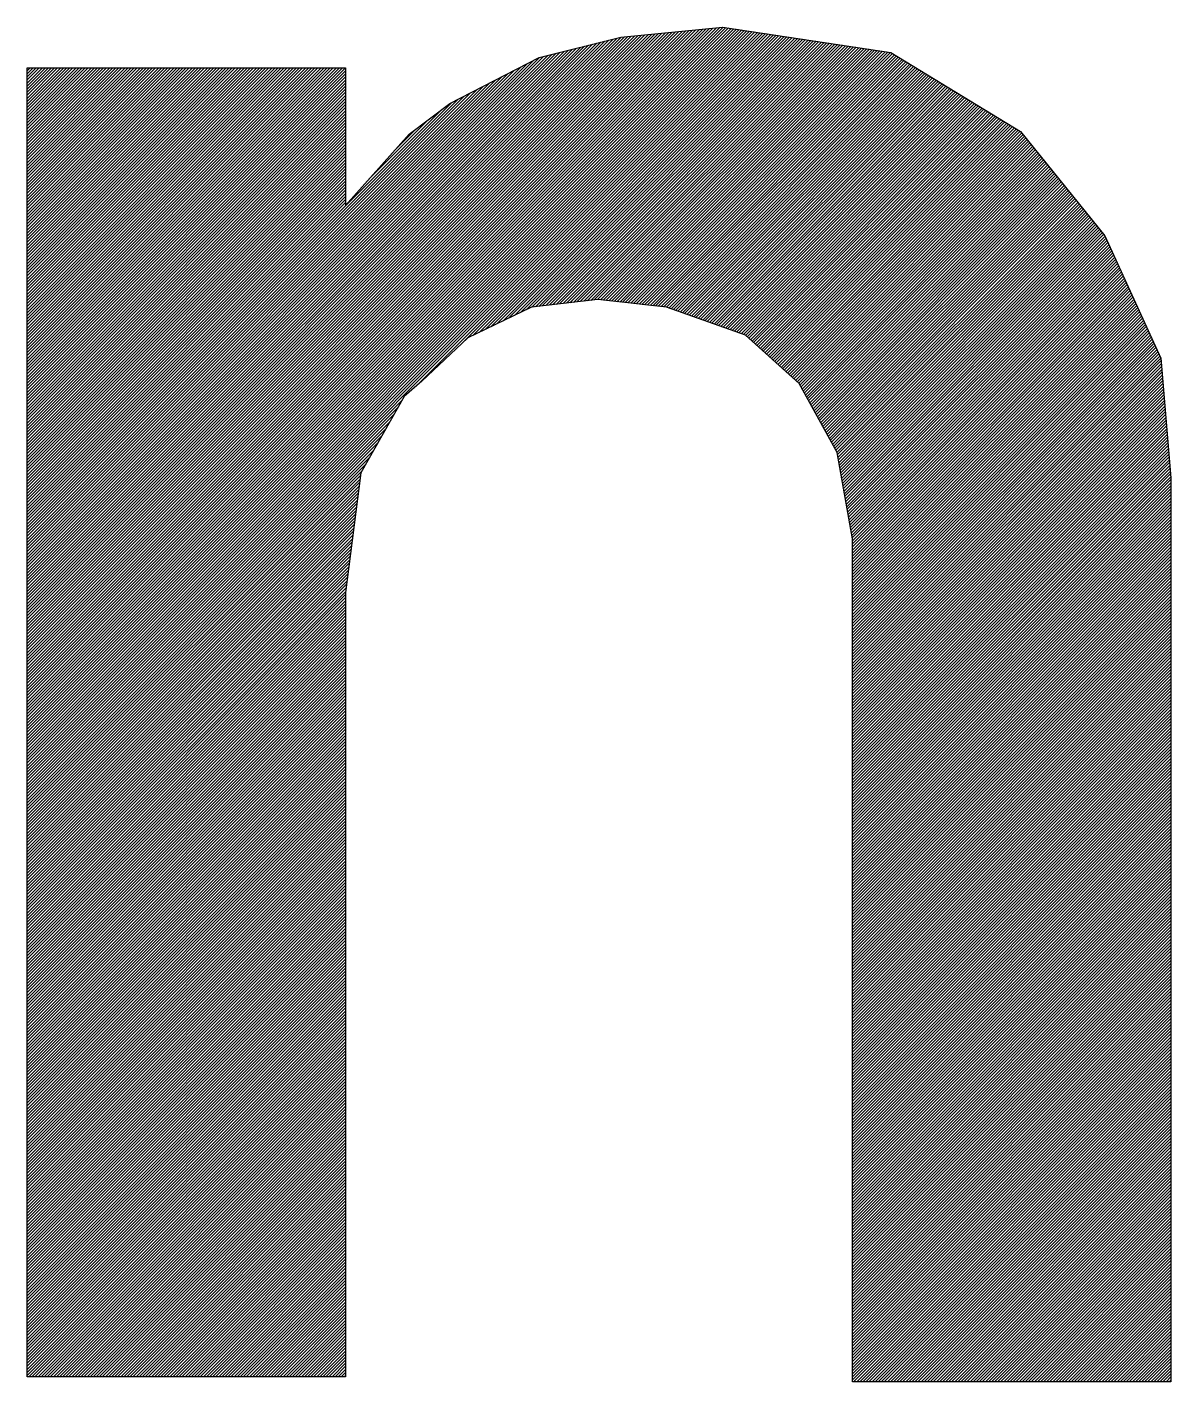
# Model space of a CAD drawing. Extents: x -22909.9 to -22897.8, y -4.7 to 4.1.
# Drawn here: x -22902.4776 to -22902.2759, y -3.6827 to -3.4437 of the extents above; entities that cross this region are included whole.
import ezdxf

# ---------------------------------------------------------------- set-up
doc = ezdxf.new("R2010")
doc.units = 0
doc.header["$LTSCALE"] = 0.5
doc.header["$MEASUREMENT"] = 0
doc.layers.get('0').update_dxf_attribs({"linetype": 'CONTINUOUS'})
doc.layers.add('FORMATO', color=7, linetype='CONTINUOUS')

# ---------------------------------------------------------------- blocks, each defined once
blk = doc.blocks.new('*X21')
at = {"color": 0}
for p, q in [((36.6519, 26.116), (40.6692, 30.1333)), ((36.6519, 26.1337), (40.6504, 30.1321)), ((36.6519, 26.0984), (40.6846, 30.131)), ((36.6519, 26.1514), (40.6307, 30.1302)), ((36.6519, 26.0807), (40.6999, 30.1287)), ((36.6519, 26.1691), (40.6111, 30.1282)), ((36.6519, 26.063), (40.7153, 30.1264)), ((36.6519, 26.1867), (40.5914, 30.1263)), ((36.6519, 26.2044), (40.5718, 30.1243)), ((36.6519, 26.0453), (40.7306, 30.124)), ((36.6519, 26.2221), (40.5522, 30.1223)), ((36.6519, 26.0276), (40.746, 30.1217)), ((36.6519, 26.2398), (40.5325, 30.1204)), ((36.6519, 26.01), (40.7613, 30.1194)), ((36.6519, 26.2575), (40.5129, 30.1184)), ((36.6519, 25.9923), (40.7767, 30.1171)), ((36.6519, 26.2751), (40.4932, 30.1164)), ((36.6519, 25.9746), (40.792, 30.1147)), ((36.6519, 26.2928), (40.4736, 30.1145)), ((36.6519, 26.3105), (40.4539, 30.1125)), ((36.6519, 25.9569), (40.8074, 30.1124)), ((36.6519, 26.3282), (40.4343, 30.1105)), ((36.6519, 25.9393), (40.8227, 30.1101)), ((36.6519, 26.3458), (40.4147, 30.1086)), ((36.6519, 25.9216), (40.8381, 30.1078)), ((36.6519, 26.3635), (40.395, 30.1066)), ((36.6519, 25.9039), (40.8535, 30.1054)), ((36.6519, 26.3812), (40.3754, 30.1047)), ((36.6519, 25.8862), (40.8688, 30.1031)), ((36.6519, 26.3989), (40.3557, 30.1027)), ((36.6519, 25.8685), (40.8842, 30.1008)), ((36.6519, 26.4166), (40.3361, 30.1007)), ((36.6519, 26.4342), (40.3165, 30.0988)), ((36.6519, 25.8509), (40.8995, 30.0985)), ((36.6519, 26.4519), (40.2968, 30.0968)), ((36.6519, 25.8332), (40.9149, 30.0961)), ((36.6519, 26.4696), (40.2772, 30.0948)), ((36.6519, 26.4873), (40.2575, 30.0929)), ((36.6519, 26.5049), (40.2379, 30.0909)), ((36.6519, 26.5226), (40.2183, 30.089)), ((36.6519, 26.5403), (40.1986, 30.087)), ((36.6519, 26.558), (40.179, 30.085)), ((36.6519, 26.5757), (40.1593, 30.0831)), ((36.6519, 26.5933), (40.1397, 30.0811)), ((36.6519, 26.611), (40.1201, 30.0791)), ((36.6519, 26.6287), (40.1004, 30.0772)), ((36.6519, 26.6464), (40.0808, 30.0752)), ((36.6519, 26.664), (40.0577, 30.0698)), ((36.6519, 26.6817), (40.0341, 30.0639)), ((36.6519, 26.6994), (40.0106, 30.058)), ((36.6519, 26.7171), (39.987, 30.0522)), ((36.6519, 26.7348), (39.9634, 30.0463)), ((36.6519, 26.7524), (39.9399, 30.0404)), ((36.6519, 26.7701), (39.9163, 30.0345)), ((38.9011, 28.0647), (40.9302, 30.0938)), ((39.1703, 28.3162), (40.9456, 30.0915)), ((39.2272, 28.3554), (40.9609, 30.0892)), ((39.2611, 28.3717), (40.9763, 30.0868)), ((39.2951, 28.388), (40.9916, 30.0845)), ((39.3291, 28.4043), (41.007, 30.0822)), ((39.3631, 28.4206), (41.0223, 30.0799)), ((39.3971, 28.4369), (41.0377, 30.0775)), ((39.4311, 28.4532), (41.053, 30.0752)), ((39.465, 28.4695), (41.0684, 30.0729)), ((39.499, 28.4858), (41.0837, 30.0705)), ((39.533, 28.5021), (41.0991, 30.0682)), ((39.5656, 28.517), (41.1144, 30.0659)), ((39.5856, 28.5193), (41.1298, 30.0636)), ((39.6055, 28.5216), (41.1451, 30.0612)), ((39.6255, 28.5239), (41.1605, 30.0589)), ((39.6455, 28.5262), (41.1759, 30.0566)), ((39.6655, 28.5286), (41.1912, 30.0543)), ((39.6855, 28.5309), (41.2066, 30.0519)), ((39.7054, 28.5332), (41.2219, 30.0496)), ((39.7254, 28.5355), (41.2373, 30.0473)), ((39.7454, 28.5378), (41.2526, 30.045)), ((39.7654, 28.5401), (41.268, 30.0426)), ((39.7854, 28.5424), (41.2833, 30.0403)), ((39.8054, 28.5447), (41.2987, 30.038)), ((39.8253, 28.547), (41.314, 30.0357)), ((39.8453, 28.5493), (41.3294, 30.0333)), ((39.8653, 28.5516), (41.3447, 30.031)), ((36.6519, 26.7878), (39.8927, 30.0286)), ((36.6519, 26.8055), (39.8692, 30.0227)), ((36.6519, 26.8231), (39.8456, 30.0168)), ((36.6519, 26.8408), (39.822, 30.0109)), ((36.6519, 26.8585), (39.7985, 30.005)), ((36.6519, 26.8762), (39.7749, 29.9992)), ((36.6519, 26.8939), (39.7513, 29.9933)), ((36.6519, 26.9115), (39.7278, 29.9874)), ((36.6519, 26.9292), (39.7042, 29.9815)), ((36.6519, 26.9469), (39.6806, 29.9756)), ((36.6519, 26.9646), (39.6571, 29.9697)), ((36.6519, 26.9822), (39.6335, 29.9638)), ((36.6519, 26.9999), (39.6099, 29.9579)), ((39.8853, 28.5539), (41.3601, 30.0287)), ((39.9053, 28.5562), (41.3754, 30.0264)), ((39.9253, 28.5585), (41.3908, 30.024)), ((39.9452, 28.5608), (41.4061, 30.0217)), ((39.9613, 28.5592), (41.4215, 30.0194)), ((39.9772, 28.5574), (41.4368, 30.0171)), ((39.9931, 28.5557), (41.4522, 30.0147)), ((40.009, 28.5539), (41.4675, 30.0124)), ((40.0249, 28.5521), (41.4829, 30.0101)), ((40.0408, 28.5503), (41.4983, 30.0078)), ((40.0567, 28.5486), (41.5136, 30.0054)), ((40.0727, 28.5468), (41.529, 30.0031)), ((40.0886, 28.545), (41.5443, 30.0008)), ((40.1045, 28.5433), (41.5597, 29.9985)), ((40.1204, 28.5415), (41.575, 29.9961)), ((40.1363, 28.5397), (41.5904, 29.9938)), ((40.1522, 28.538), (41.6057, 29.9915)), ((40.1681, 28.5362), (41.6211, 29.9892)), ((40.184, 28.5344), (41.6364, 29.9868)), ((40.1999, 28.5327), (41.6476, 29.9803)), ((40.2158, 28.5309), (41.6586, 29.9736)), ((40.2318, 28.5291), (41.6696, 29.967)), ((40.2477, 28.5274), (41.6806, 29.9603)), ((40.2636, 28.5256), (41.6916, 29.9536)), ((36.6519, 27.0176), (39.5748, 29.9405)), ((36.6519, 27.0353), (39.5384, 29.9218)), ((36.6519, 27.053), (39.502, 29.903)), ((36.6519, 28.0606), (38.4899, 29.8986)), ((36.6519, 28.0783), (38.4722, 29.8986)), ((36.6519, 28.0959), (38.4546, 29.8986)), ((36.6519, 28.1136), (38.4369, 29.8986)), ((36.6519, 28.1313), (38.4192, 29.8986)), ((36.6519, 28.149), (38.4015, 29.8986)), ((36.6519, 28.1666), (38.3838, 29.8986)), ((36.6519, 28.1843), (38.3662, 29.8986)), ((36.6519, 28.202), (38.3485, 29.8986)), ((36.6519, 28.2197), (38.3308, 29.8986)), ((36.6519, 28.2374), (38.3131, 29.8986)), ((36.6519, 28.255), (38.2955, 29.8986)), ((36.6519, 28.2727), (38.2778, 29.8986)), ((36.6519, 28.2904), (38.2601, 29.8986)), ((36.6519, 28.3081), (38.2424, 29.8986)), ((36.6519, 28.3257), (38.2247, 29.8986)), ((36.6519, 28.3434), (38.2071, 29.8986)), ((36.6519, 28.3611), (38.1894, 29.8986)), ((36.6519, 28.3788), (38.1717, 29.8986)), ((36.6519, 28.3965), (38.154, 29.8986)), ((36.6519, 28.4141), (38.1364, 29.8986)), ((36.6519, 28.4318), (38.1187, 29.8986)), ((36.6519, 28.4495), (38.101, 29.8986)), ((36.6519, 28.4672), (38.0833, 29.8986)), ((36.6519, 28.4848), (38.0656, 29.8986)), ((36.6519, 28.5025), (38.048, 29.8986)), ((36.6519, 28.5202), (38.0303, 29.8986)), ((36.6519, 28.5379), (38.0126, 29.8986)), ((36.6519, 28.5556), (37.9949, 29.8986)), ((36.6519, 28.5732), (37.9773, 29.8986)), ((36.6519, 28.5909), (37.9596, 29.8986)), ((36.6519, 28.6086), (37.9419, 29.8986)), ((36.6519, 28.6263), (37.9242, 29.8986)), ((36.6519, 28.6439), (37.9065, 29.8986)), ((36.6519, 28.6616), (37.8889, 29.8986)), ((36.6519, 28.6793), (37.8712, 29.8986)), ((36.6519, 28.697), (37.8535, 29.8986)), ((36.6519, 28.7147), (37.8358, 29.8986)), ((36.6519, 28.7323), (37.8182, 29.8986)), ((36.6519, 28.75), (37.8005, 29.8986)), ((36.6519, 28.7677), (37.7828, 29.8986)), ((36.6519, 28.7854), (37.7651, 29.8986)), ((36.6519, 28.803), (37.7474, 29.8986)), ((36.6519, 28.8207), (37.7298, 29.8986)), ((36.6519, 28.8384), (37.7121, 29.8986)), ((36.6519, 28.8561), (37.6944, 29.8986)), ((36.6519, 28.8738), (37.6767, 29.8986)), ((36.6519, 28.8914), (37.6591, 29.8986)), ((36.6519, 28.9091), (37.6414, 29.8986)), ((36.6519, 28.9268), (37.6237, 29.8986)), ((36.6519, 28.9445), (37.606, 29.8986)), ((36.6519, 28.9621), (37.5883, 29.8986)), ((36.6519, 28.9798), (37.5707, 29.8986)), ((36.6519, 28.9975), (37.553, 29.8986)), ((36.6519, 29.0152), (37.5353, 29.8986)), ((36.6519, 29.0329), (37.5176, 29.8986)), ((36.6519, 29.0505), (37.5, 29.8986)), ((36.6519, 29.0682), (37.4823, 29.8986)), ((36.6519, 29.0859), (37.4646, 29.8986)), ((36.6519, 29.1036), (37.4469, 29.8986)), ((36.6519, 29.1212), (37.4292, 29.8986)), ((36.6519, 29.1389), (37.4116, 29.8986)), ((36.6519, 29.1566), (37.3939, 29.8986)), ((36.6519, 29.1743), (37.3762, 29.8986)), ((36.6519, 29.1919), (37.3585, 29.8986)), ((36.6519, 29.2096), (37.3409, 29.8986)), ((36.6519, 29.2273), (37.3232, 29.8986)), ((36.6519, 29.245), (37.3055, 29.8986)), ((36.6519, 29.2627), (37.2878, 29.8986)), ((36.6519, 29.2803), (37.2701, 29.8986)), ((36.6519, 29.298), (37.2525, 29.8986)), ((36.6519, 29.3157), (37.2348, 29.8986)), ((36.6519, 29.3334), (37.2171, 29.8986)), ((36.6519, 29.351), (37.1994, 29.8986)), ((36.6519, 29.3687), (37.1818, 29.8986)), ((36.6519, 29.3864), (37.1641, 29.8986)), ((36.6519, 29.4041), (37.1464, 29.8986)), ((36.6519, 29.4218), (37.1287, 29.8986)), ((36.6519, 29.4394), (37.111, 29.8986)), ((36.6519, 29.4571), (37.0934, 29.8986)), ((36.6519, 29.4748), (37.0757, 29.8986)), ((36.6519, 29.4925), (37.058, 29.8986)), ((36.6519, 29.5101), (37.0403, 29.8986)), ((36.6519, 29.5278), (37.0227, 29.8986)), ((36.6519, 29.5455), (37.005, 29.8986)), ((36.6519, 29.5632), (36.9873, 29.8986)), ((36.6519, 29.5809), (36.9696, 29.8986)), ((36.6519, 29.5985), (36.9519, 29.8986)), ((36.6519, 29.6162), (36.9343, 29.8986)), ((36.6519, 29.6339), (36.9166, 29.8986)), ((36.6519, 29.6516), (36.8989, 29.8986)), ((36.6519, 29.6692), (36.8812, 29.8986)), ((36.6519, 29.6869), (36.8636, 29.8986)), ((36.6519, 29.7046), (36.8459, 29.8986)), ((36.6519, 29.7223), (36.8282, 29.8986)), ((36.6519, 29.74), (36.8105, 29.8986)), ((36.6519, 29.7576), (36.7929, 29.8986)), ((36.6519, 29.7753), (36.7752, 29.8986)), ((36.6519, 29.793), (36.7575, 29.8986)), ((36.6519, 29.8107), (36.7398, 29.8986)), ((36.6519, 29.8283), (36.7221, 29.8986)), ((36.6519, 29.846), (36.7045, 29.8986)), ((36.6519, 29.8637), (36.6868, 29.8986)), ((36.6519, 29.8814), (36.6691, 29.8986)), ((36.6519, 27.0706), (39.4656, 29.8843)), ((36.6519, 28.0429), (38.4901, 29.881)), ((40.2795, 28.5238), (41.7026, 29.9469)), ((40.2954, 28.5221), (41.7136, 29.9402)), ((40.3113, 28.5203), (41.7246, 29.9335)), ((40.3272, 28.5185), (41.7355, 29.9269)), ((40.3431, 28.5167), (41.7465, 29.9202)), ((40.3561, 28.5121), (41.7575, 29.9135)), ((40.3692, 28.5075), (41.7685, 29.9068)), ((40.3822, 28.5028), (41.7795, 29.9001)), ((40.3953, 28.4982), (41.7905, 29.8935)), ((40.4083, 28.4936), (41.8015, 29.8868)), ((40.4214, 28.489), (41.8125, 29.8801)), ((40.4344, 28.4843), (41.8235, 29.8734)), ((36.6519, 27.0883), (39.4293, 29.8656)), ((36.6519, 28.0252), (38.4901, 29.8634)), ((36.6519, 27.106), (39.3929, 29.8469)), ((36.6519, 28.0075), (38.4901, 29.8457)), ((36.6519, 27.1237), (39.3565, 29.8282)), ((36.6519, 27.9899), (38.4901, 29.828)), ((36.6519, 27.9722), (38.4901, 29.8103)), ((36.6519, 27.1413), (39.3201, 29.8095)), ((40.4475, 28.4797), (41.8345, 29.8667)), ((40.4605, 28.4751), (41.8455, 29.8601)), ((40.4736, 28.4704), (41.8565, 29.8534)), ((40.4866, 28.4658), (41.8675, 29.8467)), ((40.4997, 28.4612), (41.8785, 29.84)), ((40.5127, 28.4566), (41.8895, 29.8333)), ((40.5258, 28.4519), (41.9005, 29.8266)), ((40.5388, 28.4473), (41.9115, 29.82)), ((40.5519, 28.4427), (41.9225, 29.8133)), ((40.5649, 28.438), (41.9335, 29.8066)), ((40.578, 28.4334), (41.9445, 29.7999)), ((36.6519, 27.9545), (38.4901, 29.7927)), ((36.6519, 27.159), (39.2837, 29.7908)), ((36.6519, 27.9368), (38.4901, 29.775)), ((36.6519, 27.1767), (39.2474, 29.7721)), ((36.6519, 27.9192), (38.4901, 29.7573)), ((36.6519, 27.1944), (39.211, 29.7534)), ((36.6519, 27.9015), (38.4901, 29.7396)), ((36.6519, 27.2121), (39.1746, 29.7347)), ((36.6519, 27.8838), (38.4901, 29.7219)), ((40.591, 28.4288), (41.9555, 29.7932)), ((40.6041, 28.4242), (41.9665, 29.7866)), ((40.6171, 28.4195), (41.9775, 29.7799)), ((40.6302, 28.4149), (41.9885, 29.7732)), ((40.6432, 28.4103), (41.9995, 29.7665)), ((40.6563, 28.4056), (42.0105, 29.7598)), ((40.6693, 28.401), (42.0214, 29.7531)), ((40.6824, 28.3964), (42.0324, 29.7465)), ((40.6954, 28.3918), (42.0434, 29.7398)), ((40.7085, 28.3871), (42.0544, 29.7331)), ((40.7215, 28.3825), (42.0654, 29.7264)), ((40.7346, 28.3779), (42.0764, 29.7197)), ((36.6519, 27.2297), (39.1382, 29.716)), ((36.6519, 27.8661), (38.4901, 29.7043)), ((36.6519, 27.2474), (39.1018, 29.6973)), ((36.6519, 27.8484), (38.4901, 29.6866)), ((36.6519, 27.8308), (38.4901, 29.6689)), ((36.6519, 27.2651), (39.0395, 29.6527)), ((36.6519, 27.8131), (38.4901, 29.6512)), ((40.7476, 28.3732), (42.0874, 29.7131)), ((40.7607, 28.3686), (42.0984, 29.7064)), ((40.7737, 28.364), (42.1094, 29.6997)), ((40.7868, 28.3594), (42.1204, 29.693)), ((40.7995, 28.3544), (42.1314, 29.6863)), ((40.8088, 28.346), (42.1424, 29.6797)), ((40.8181, 28.3376), (42.1534, 29.673)), ((40.8274, 28.3293), (42.1644, 29.6663)), ((40.8366, 28.3209), (42.1754, 29.6596)), ((40.8459, 28.3125), (42.1864, 29.6529)), ((40.8552, 28.3041), (42.1974, 29.6462)), ((40.8645, 28.2957), (42.2084, 29.6396)), ((36.6519, 27.7954), (38.4901, 29.6336)), ((36.6519, 27.7777), (38.4901, 29.6159)), ((36.6519, 27.7601), (38.4901, 29.5982)), ((36.6519, 27.7424), (38.4901, 29.5805)), ((36.6519, 27.7247), (38.4901, 29.5628)), ((38.6249, 29.2558), (38.9689, 29.5997)), ((40.8738, 28.2873), (42.2194, 29.6329)), ((40.8831, 28.2789), (42.2304, 29.6262)), ((40.8923, 28.2705), (42.2414, 29.6195)), ((40.9016, 28.2621), (42.2524, 29.6128)), ((40.9109, 28.2537), (42.2634, 29.6062)), ((40.9202, 28.2453), (42.2744, 29.5995)), ((40.9295, 28.2369), (42.2854, 29.5928)), ((40.9388, 28.2285), (42.2964, 29.5861)), ((40.948, 28.2201), (42.3074, 29.5794)), ((40.9573, 28.2117), (42.3183, 29.5727)), ((40.9666, 28.2033), (42.3293, 29.5661)), ((36.6519, 27.707), (38.4901, 29.5452)), ((36.6519, 27.6893), (38.4901, 29.5275)), ((36.6519, 27.6717), (38.4901, 29.5098)), ((36.6519, 27.654), (38.4901, 29.4921)), ((38.7728, 29.4213), (38.8983, 29.5468)), ((40.9759, 28.1949), (42.3403, 29.5594)), ((40.9852, 28.1865), (42.3513, 29.5527)), ((40.9944, 28.1781), (42.3623, 29.546)), ((41.0037, 28.1697), (42.3733, 29.5393)), ((41.013, 28.1613), (42.3843, 29.5327)), ((41.0223, 28.153), (42.393, 29.5236)), ((41.0316, 28.1446), (42.4008, 29.5138)), ((41.0409, 28.1362), (42.4087, 29.504)), ((41.0501, 28.1278), (42.4166, 29.4942)), ((41.0594, 28.1194), (42.4245, 29.4844)), ((36.6519, 27.6363), (38.4901, 29.4745)), ((36.6519, 27.6186), (38.4901, 29.4568)), ((36.6519, 27.601), (38.4901, 29.4391)), ((36.6519, 27.5833), (38.4901, 29.4214)), ((41.0687, 28.111), (42.4324, 29.4746)), ((41.078, 28.1026), (42.4403, 29.4649)), ((41.0873, 28.0942), (42.4481, 29.4551)), ((41.0966, 28.0858), (42.456, 29.4453)), ((41.1058, 28.0774), (42.4639, 29.4355)), ((41.1127, 28.0666), (42.4718, 29.4257)), ((41.119, 28.0552), (42.4797, 29.4159)), ((41.1253, 28.0439), (42.4876, 29.4061)), ((36.6519, 27.5656), (38.4901, 29.4037)), ((36.6519, 27.5479), (38.4901, 29.3861)), ((36.6519, 27.5302), (38.4901, 29.3684)), ((36.6519, 27.5126), (38.4901, 29.3507)), ((36.6519, 27.4949), (38.4901, 29.333)), ((41.1317, 28.0325), (42.4955, 29.3963)), ((41.138, 28.0211), (42.5033, 29.3865)), ((41.1443, 28.0098), (42.5112, 29.3767)), ((41.1506, 27.9984), (42.5191, 29.3669)), ((41.1569, 27.9871), (42.527, 29.3571)), ((41.1632, 27.9757), (42.5349, 29.3473)), ((41.1695, 27.9643), (42.5428, 29.3375)), ((41.1759, 27.953), (42.5506, 29.3278)), ((36.6519, 27.4772), (38.4901, 29.3154)), ((36.6519, 27.4595), (38.4901, 29.2977)), ((36.6519, 27.4419), (38.4901, 29.28)), ((36.6519, 27.4242), (38.4901, 29.2623)), ((41.1822, 27.9416), (42.5585, 29.318)), ((41.1885, 27.9302), (42.5664, 29.3082)), ((41.1948, 27.9189), (42.5743, 29.2984)), ((41.2011, 27.9075), (42.5822, 29.2886)), ((41.2074, 27.8962), (42.5901, 29.2788)), ((41.2138, 27.8848), (42.598, 29.269)), ((41.2201, 27.8734), (42.6058, 29.2592)), ((41.2264, 27.8621), (42.6137, 29.2494)), ((36.6519, 27.4065), (38.4901, 29.2447)), ((36.6519, 27.3888), (38.4901, 29.227)), ((36.6519, 27.3711), (38.4901, 29.2093)), ((36.6519, 27.3535), (38.4901, 29.1916)), ((36.6519, 27.3358), (38.4901, 29.1739)), ((41.2327, 27.8507), (42.6216, 29.2396)), ((41.239, 27.8393), (42.6295, 29.2298)), ((41.2453, 27.828), (42.6374, 29.22)), ((41.2516, 27.8166), (42.6453, 29.2102)), ((41.258, 27.8053), (42.6532, 29.2004)), ((41.2643, 27.7939), (42.661, 29.1907)), ((41.2706, 27.7825), (42.6689, 29.1809)), ((41.2769, 27.7712), (42.6768, 29.1711)), ((36.6519, 27.3181), (38.4901, 29.1563)), ((36.6519, 27.3004), (38.4901, 29.1386)), ((36.6519, 27.2828), (38.4901, 29.1209)), ((41.2832, 27.7598), (42.6847, 29.1613)), ((41.2895, 27.7484), (42.6926, 29.1515)), ((41.2958, 27.7371), (42.7005, 29.1417)), ((41.3022, 27.7257), (42.7083, 29.1319)), ((41.3085, 27.7143), (42.7162, 29.1221)), ((41.3148, 27.703), (42.7241, 29.1123)), ((41.3211, 27.6916), (42.732, 29.1025)), ((41.3274, 27.6803), (42.7399, 29.0927)), ((41.3305, 27.6657), (42.7478, 29.0829)), ((41.3332, 27.6506), (42.7557, 29.0731)), ((41.3358, 27.6356), (42.7635, 29.0633)), ((41.3385, 27.6206), (42.7714, 29.0536)), ((41.3411, 27.6056), (42.7793, 29.0438)), ((41.3438, 27.5905), (42.7872, 29.034)), ((41.3464, 27.5755), (42.7951, 29.0242)), ((41.3491, 27.5605), (42.803, 29.0144)), ((41.3517, 27.5455), (42.8109, 29.0046)), ((41.3544, 27.5304), (42.8187, 28.9948)), ((41.357, 27.5154), (42.8266, 28.985)), ((41.3597, 27.5004), (42.8345, 28.9752)), ((41.3623, 27.4854), (42.8424, 28.9654)), ((41.365, 27.4703), (42.8503, 28.9556)), ((41.3676, 27.4553), (42.8582, 28.9458)), ((41.3703, 27.4403), (42.866, 28.936)), ((41.3729, 27.4253), (42.8734, 28.9257)), ((41.3756, 27.4102), (42.879, 28.9136)), ((41.3783, 27.3952), (42.8845, 28.9015)), ((41.3809, 27.3802), (42.8901, 28.8894)), ((41.3836, 27.3652), (42.8957, 28.8773)), ((41.3862, 27.3501), (42.9012, 28.8651)), ((41.3889, 27.3351), (42.9068, 28.853)), ((41.3915, 27.3201), (42.9123, 28.8409)), ((41.3942, 27.3051), (42.9179, 28.8288)), ((41.3968, 27.29), (42.9234, 28.8167)), ((41.3995, 27.275), (42.929, 28.8045)), ((41.4021, 27.26), (42.9346, 28.7924)), ((41.4048, 27.245), (42.9401, 28.7803)), ((41.4074, 27.2299), (42.9457, 28.7682)), ((41.4101, 27.2149), (42.9512, 28.7561)), ((41.4127, 27.1999), (42.9568, 28.7439)), ((41.4154, 27.1849), (42.9623, 28.7318)), ((41.4164, 27.1682), (42.9679, 28.7197)), ((41.4164, 27.1505), (42.9735, 28.7076)), ((41.4164, 27.1328), (42.979, 28.6955)), ((41.4164, 27.1152), (42.9846, 28.6833)), ((41.4164, 27.0975), (42.9901, 28.6712)), ((41.4164, 27.0798), (42.9957, 28.6591)), ((41.4164, 27.0621), (43.0012, 28.647)), ((41.4164, 27.0445), (43.0068, 28.6349)), ((41.4164, 27.0268), (43.0124, 28.6227)), ((41.4164, 27.0091), (43.0179, 28.6106)), ((41.4164, 26.9914), (43.0235, 28.5985)), ((41.4164, 26.9737), (43.029, 28.5864)), ((41.4164, 26.9561), (43.0346, 28.5743)), ((41.4164, 26.9384), (43.0401, 28.5621)), ((41.4164, 26.9207), (43.0457, 28.55)), ((41.4164, 26.903), (43.0513, 28.5379)), ((41.4164, 26.8854), (43.0568, 28.5258)), ((41.4164, 26.8677), (43.0624, 28.5136)), ((41.4164, 26.85), (43.0679, 28.5015)), ((41.4164, 26.8323), (43.0735, 28.4894)), ((41.4164, 26.8146), (43.079, 28.4773)), ((41.4164, 26.797), (43.0846, 28.4652)), ((41.4164, 26.7793), (43.0902, 28.453)), ((41.4164, 26.7616), (43.0957, 28.4409)), ((41.4164, 26.7439), (43.1013, 28.4288)), ((41.4164, 26.7263), (43.1068, 28.4167)), ((41.4164, 26.7086), (43.1124, 28.4046)), ((41.4164, 26.6909), (43.1179, 28.3924)), ((41.4164, 26.6732), (43.1235, 28.3803)), ((41.4164, 26.6555), (43.1291, 28.3682)), ((41.4164, 26.6379), (43.1346, 28.3561)), ((41.4164, 26.6202), (43.1402, 28.344)), ((41.4164, 26.6025), (43.1457, 28.3318)), ((41.4164, 26.5848), (43.1513, 28.3197)), ((41.4164, 26.5672), (43.1568, 28.3076)), ((41.4164, 26.5495), (43.1624, 28.2955)), ((41.4164, 26.5318), (43.168, 28.2834)), ((41.4164, 26.5141), (43.1735, 28.2712)), ((41.4164, 26.4964), (43.1791, 28.2591)), ((41.4164, 26.4788), (43.1846, 28.247)), ((41.4164, 26.4611), (43.1902, 28.2349)), ((41.4164, 26.4434), (43.1957, 28.2227)), ((41.4164, 26.4257), (43.1971, 28.2065)), ((41.4164, 26.4081), (43.1985, 28.1902)), ((41.4164, 26.3904), (43.1999, 28.1739)), ((41.4164, 26.3727), (43.2013, 28.1576)), ((41.4164, 26.355), (43.2027, 28.1413)), ((41.4164, 26.3373), (43.2041, 28.125)), ((41.4164, 26.3197), (43.2054, 28.1087)), ((41.4164, 26.302), (43.2068, 28.0924)), ((41.4164, 26.2843), (43.2082, 28.0761)), ((41.4164, 26.2666), (43.2096, 28.0598)), ((41.4164, 26.249), (43.211, 28.0435)), ((41.4164, 26.2313), (43.2124, 28.0273)), ((41.4164, 26.2136), (43.2138, 28.011)), ((36.6519, 25.8155), (38.8146, 27.9782)), ((36.6519, 25.7978), (38.7915, 27.9374)), ((41.4164, 26.1959), (43.2151, 27.9947)), ((41.4164, 26.1782), (43.2165, 27.9784)), ((41.4164, 26.1606), (43.2179, 27.9621)), ((41.4164, 26.1429), (43.2193, 27.9458)), ((41.4164, 26.1252), (43.2207, 27.9295)), ((36.6519, 25.7802), (38.7684, 27.8966)), ((36.6519, 25.7625), (38.7452, 27.8558)), ((41.4164, 26.1075), (43.2221, 27.9132)), ((41.4164, 26.0899), (43.2235, 27.8969)), ((41.4164, 26.0722), (43.2249, 27.8806)), ((41.4164, 26.0545), (43.2262, 27.8643)), ((41.4164, 26.0368), (43.2276, 27.8481)), ((36.6519, 25.7448), (38.7221, 27.815)), ((36.6519, 25.7271), (38.699, 27.7742)), ((41.4164, 26.0192), (43.229, 27.8318)), ((41.4164, 26.0015), (43.2304, 27.8155)), ((41.4164, 25.9838), (43.2318, 27.7992)), ((41.4164, 25.9661), (43.2332, 27.7829)), ((41.4164, 25.9484), (43.2346, 27.7666)), ((36.6519, 25.7094), (38.6758, 27.7333)), ((36.6519, 25.6918), (38.6527, 27.6925)), ((41.4164, 25.9308), (43.236, 27.7503)), ((41.4164, 25.9131), (43.2373, 27.734)), ((41.4164, 25.8954), (43.2387, 27.7177)), ((41.4164, 25.8777), (43.2401, 27.7014)), ((41.4164, 25.8601), (43.2415, 27.6852)), ((36.6519, 25.6741), (38.6295, 27.6517)), ((36.6519, 25.6564), (38.6064, 27.6109)), ((41.4164, 25.8424), (43.2429, 27.6689)), ((41.4164, 25.8247), (43.2443, 27.6526)), ((41.4164, 25.807), (43.2457, 27.6363)), ((41.4164, 25.7893), (43.247, 27.62)), ((36.6519, 25.6387), (38.5833, 27.5701)), ((36.6519, 25.6211), (38.5763, 27.5454)), ((41.4164, 25.7717), (43.2484, 27.6037)), ((41.4164, 25.754), (43.2498, 27.5874)), ((41.4164, 25.7363), (43.2512, 27.5711)), ((41.4164, 25.7186), (43.2526, 27.5548)), ((41.4164, 25.701), (43.254, 27.5385)), ((36.6519, 25.6034), (38.5737, 27.5251)), ((36.6519, 25.5857), (38.5711, 27.5049)), ((36.6519, 25.568), (38.5685, 27.4846)), ((36.6519, 25.5503), (38.5659, 27.4643)), ((41.4164, 25.6833), (43.2545, 27.5214)), ((41.4164, 25.6656), (43.2545, 27.5037)), ((41.4164, 25.6479), (43.2545, 27.4861)), ((41.4164, 25.6302), (43.2545, 27.4684)), ((41.4164, 25.6126), (43.2545, 27.4507)), ((36.6519, 25.5327), (38.5633, 27.4441)), ((36.6519, 25.515), (38.5607, 27.4238)), ((36.6519, 25.4973), (38.5582, 27.4035)), ((36.6519, 25.4796), (38.5556, 27.3833)), ((41.4164, 25.5949), (43.2545, 27.433)), ((41.4164, 25.5772), (43.2545, 27.4154)), ((41.4164, 25.5595), (43.2545, 27.3977)), ((41.4164, 25.5419), (43.2545, 27.38)), ((36.6519, 25.462), (38.553, 27.363)), ((36.6519, 25.4443), (38.5504, 27.3427)), ((36.6519, 25.4266), (38.5478, 27.3225)), ((36.6519, 25.4089), (38.5452, 27.3022)), ((41.4164, 25.5242), (43.2545, 27.3623)), ((41.4164, 25.5065), (43.2545, 27.3446)), ((41.4164, 25.4888), (43.2545, 27.327)), ((41.4164, 25.4711), (43.2545, 27.3093)), ((36.6519, 25.3913), (38.5426, 27.2819)), ((36.6519, 25.3736), (38.54, 27.2617)), ((36.6519, 25.3559), (38.5374, 27.2414)), ((36.6519, 25.3382), (38.5349, 27.2212)), ((41.4164, 25.4535), (43.2545, 27.2916)), ((41.4164, 25.4358), (43.2545, 27.2739)), ((41.4164, 25.4181), (43.2545, 27.2563)), ((41.4164, 25.4004), (43.2545, 27.2386)), ((41.4164, 25.3828), (43.2545, 27.2209)), ((36.6519, 25.3205), (38.5323, 27.2009)), ((36.6519, 25.3029), (38.5297, 27.1806)), ((36.6519, 25.2852), (38.5271, 27.1604)), ((36.6519, 25.2675), (38.5245, 27.1401)), ((41.4164, 25.3651), (43.2545, 27.2032)), ((41.4164, 25.3474), (43.2545, 27.1855)), ((41.4164, 25.3297), (43.2545, 27.1679)), ((41.4164, 25.312), (43.2545, 27.1502)), ((36.6519, 25.2498), (38.5219, 27.1198)), ((36.6519, 25.2322), (38.5193, 27.0996)), ((36.6519, 25.2145), (38.5167, 27.0793)), ((36.6519, 25.1968), (38.5142, 27.059)), ((41.4164, 25.2944), (43.2545, 27.1325)), ((41.4164, 25.2767), (43.2545, 27.1148)), ((41.4164, 25.259), (43.2545, 27.0972)), ((41.4164, 25.2413), (43.2545, 27.0795)), ((41.4164, 25.2237), (43.2545, 27.0618)), ((36.6519, 25.1791), (38.5116, 27.0388)), ((36.6519, 25.1614), (38.509, 27.0185)), ((36.6519, 25.1438), (38.5064, 26.9982)), ((41.4164, 25.206), (43.2545, 27.0441)), ((41.4164, 25.1883), (43.2545, 27.0264)), ((41.4164, 25.1706), (43.2545, 27.0088)), ((41.4164, 25.1529), (43.2545, 26.9911)), ((36.6519, 25.1261), (38.5038, 26.978)), ((36.6519, 25.1084), (38.5012, 26.9577)), ((36.6519, 25.0907), (38.4986, 26.9374)), ((36.6519, 25.0731), (38.496, 26.9172)), ((41.4164, 25.1353), (43.2545, 26.9734)), ((41.4164, 25.1176), (43.2545, 26.9557)), ((41.4164, 25.0999), (43.2545, 26.9381)), ((41.4164, 25.0822), (43.2545, 26.9204)), ((41.4164, 25.0646), (43.2545, 26.9027)), ((36.6519, 25.0554), (38.4935, 26.8969)), ((36.6519, 25.0377), (38.4909, 26.8766)), ((36.6519, 25.02), (38.4901, 26.8582)), ((36.6519, 25.0023), (38.4901, 26.8405)), ((41.4164, 25.0469), (43.2545, 26.885)), ((41.4164, 25.0292), (43.2545, 26.8673)), ((41.4164, 25.0115), (43.2545, 26.8497)), ((41.4164, 24.9938), (43.2545, 26.832)), ((36.6519, 24.9847), (38.4901, 26.8228)), ((36.6519, 24.967), (38.4901, 26.8051)), ((36.6519, 24.9493), (38.4901, 26.7875)), ((36.6519, 24.9316), (38.4901, 26.7698)), ((36.6519, 24.914), (38.4901, 26.7521)), ((41.4164, 24.9762), (43.2545, 26.8143)), ((41.4164, 24.9585), (43.2545, 26.7966)), ((41.4164, 24.9408), (43.2545, 26.779)), ((41.4164, 24.9231), (43.2545, 26.7613)), ((36.6519, 24.8963), (38.4901, 26.7344)), ((36.6519, 24.8786), (38.4901, 26.7167)), ((36.6519, 24.8609), (38.4901, 26.6991)), ((36.6519, 24.8432), (38.4901, 26.6814)), ((41.4164, 24.9055), (43.2545, 26.7436)), ((41.4164, 24.8878), (43.2545, 26.7259)), ((41.4164, 24.8701), (43.2545, 26.7082)), ((41.4164, 24.8524), (43.2545, 26.6906)), ((41.4164, 24.8347), (43.2545, 26.6729)), ((36.6519, 24.8256), (38.4901, 26.6637)), ((36.6519, 24.8079), (38.4901, 26.646)), ((36.6519, 24.7902), (38.4901, 26.6284)), ((36.6519, 24.7725), (38.4901, 26.6107)), ((36.6519, 24.7549), (38.4901, 26.593)), ((41.4164, 24.8171), (43.2545, 26.6552)), ((41.4164, 24.7994), (43.2545, 26.6375)), ((41.4164, 24.7817), (43.2545, 26.6199)), ((41.4164, 24.764), (43.2545, 26.6022)), ((36.6519, 24.7372), (38.4901, 26.5753)), ((36.6519, 24.7195), (38.4901, 26.5576)), ((36.6519, 24.7018), (38.4901, 26.54)), ((36.6519, 24.6841), (38.4901, 26.5223)), ((41.4164, 24.7464), (43.2545, 26.5845)), ((41.4164, 24.7287), (43.2545, 26.5668)), ((41.4164, 24.711), (43.2545, 26.5491)), ((41.4164, 24.6933), (43.2545, 26.5315)), ((41.4164, 24.6756), (43.2545, 26.5138)), ((36.6519, 24.6665), (38.4901, 26.5046)), ((36.6519, 24.6488), (38.4901, 26.4869)), ((36.6519, 24.6311), (38.4901, 26.4693)), ((36.6519, 24.6134), (38.4901, 26.4516)), ((36.6519, 24.5958), (38.4901, 26.4339)), ((41.4164, 24.658), (43.2545, 26.4961)), ((41.4164, 24.6403), (43.2545, 26.4784)), ((41.4164, 24.6226), (43.2545, 26.4608)), ((41.4164, 24.6049), (43.2545, 26.4431)), ((36.6519, 24.5781), (38.4901, 26.4162)), ((36.6519, 24.5604), (38.4901, 26.3985)), ((36.6519, 24.5427), (38.4901, 26.3809)), ((36.6519, 24.525), (38.4901, 26.3632)), ((41.4164, 24.5873), (43.2545, 26.4254)), ((41.4164, 24.5696), (43.2545, 26.4077)), ((41.4164, 24.5519), (43.2545, 26.3901)), ((41.4164, 24.5342), (43.2545, 26.3724)), ((41.4164, 24.5165), (43.2545, 26.3547)), ((36.6519, 24.5074), (38.4901, 26.3455)), ((36.6519, 24.4897), (38.4901, 26.3278)), ((36.6519, 24.472), (38.4901, 26.3102)), ((36.6519, 24.4543), (38.4901, 26.2925)), ((41.4164, 24.4989), (43.2545, 26.337)), ((41.4164, 24.4812), (43.2545, 26.3193)), ((41.4164, 24.4635), (43.2545, 26.3017)), ((41.4164, 24.4458), (43.2545, 26.284)), ((36.6519, 24.4367), (38.4901, 26.2748)), ((36.6519, 24.419), (38.4901, 26.2571)), ((36.6519, 24.4013), (38.4901, 26.2394)), ((36.6519, 24.3836), (38.4901, 26.2218)), ((36.6519, 24.3659), (38.4901, 26.2041)), ((41.4164, 24.4282), (43.2545, 26.2663)), ((41.4164, 24.4105), (43.2545, 26.2486)), ((41.4164, 24.3928), (43.2545, 26.231)), ((41.4164, 24.3751), (43.2545, 26.2133)), ((36.6519, 24.3483), (38.4901, 26.1864)), ((36.6519, 24.3306), (38.4901, 26.1687)), ((36.6519, 24.3129), (38.4901, 26.1511)), ((36.6519, 24.2952), (38.4901, 26.1334)), ((41.4164, 24.3574), (43.2545, 26.1956)), ((41.4164, 24.3398), (43.2545, 26.1779)), ((41.4164, 24.3221), (43.2545, 26.1602)), ((41.4164, 24.3044), (43.2545, 26.1426)), ((41.4164, 24.2867), (43.2545, 26.1249)), ((36.6519, 24.2776), (38.4901, 26.1157)), ((36.6519, 24.2599), (38.4901, 26.098)), ((36.6519, 24.2422), (38.4901, 26.0803)), ((36.6519, 24.2245), (38.4901, 26.0627)), ((36.6519, 24.2068), (38.4901, 26.045)), ((41.4164, 24.2691), (43.2545, 26.1072)), ((41.4164, 24.2514), (43.2545, 26.0895)), ((41.4164, 24.2337), (43.2545, 26.0719)), ((41.4164, 24.216), (43.2545, 26.0542)), ((36.6519, 24.1892), (38.4901, 26.0273)), ((36.6519, 24.1715), (38.4901, 26.0096)), ((36.6519, 24.1538), (38.4901, 25.992)), ((36.6519, 24.1361), (38.4901, 25.9743)), ((41.4164, 24.1984), (43.2545, 26.0365)), ((41.4164, 24.1807), (43.2545, 26.0188)), ((41.4164, 24.163), (43.2545, 26.0011)), ((41.4164, 24.1453), (43.2545, 25.9835)), ((41.4164, 24.1276), (43.2545, 25.9658)), ((36.6519, 24.1185), (38.4901, 25.9566)), ((36.6519, 24.1008), (38.4901, 25.9389)), ((36.6519, 24.0831), (38.4901, 25.9212)), ((36.6519, 24.0654), (38.4901, 25.9036)), ((36.6519, 24.0477), (38.4901, 25.8859)), ((41.4164, 24.11), (43.2545, 25.9481)), ((41.4164, 24.0923), (43.2545, 25.9304)), ((41.4164, 24.0746), (43.2545, 25.9128)), ((41.4164, 24.0569), (43.2545, 25.8951)), ((36.6519, 24.0301), (38.4901, 25.8682)), ((36.6519, 24.0124), (38.4901, 25.8505)), ((36.6519, 23.9947), (38.4901, 25.8329)), ((36.6519, 23.977), (38.4901, 25.8152)), ((41.4164, 24.0393), (43.2545, 25.8774)), ((41.4164, 24.0216), (43.2545, 25.8597)), ((41.4164, 24.0039), (43.2545, 25.842)), ((41.4164, 23.9862), (43.2545, 25.8244)), ((41.4164, 23.9685), (43.2545, 25.8067)), ((36.6519, 23.9594), (38.4901, 25.7975)), ((36.6519, 23.9417), (38.4901, 25.7798)), ((36.6519, 23.924), (38.4901, 25.7621)), ((36.6519, 23.9063), (38.4901, 25.7445)), ((41.4164, 23.9509), (43.2545, 25.789)), ((41.4164, 23.9332), (43.2545, 25.7713)), ((41.4164, 23.9155), (43.2545, 25.7537)), ((41.4164, 23.8978), (43.2545, 25.736)), ((36.6519, 23.8886), (38.4901, 25.7268)), ((36.6519, 23.871), (38.4901, 25.7091)), ((36.6519, 23.8533), (38.4901, 25.6914)), ((36.6519, 23.8356), (38.4901, 25.6738)), ((36.6519, 23.8179), (38.4901, 25.6561)), ((41.4164, 23.8802), (43.2545, 25.7183)), ((41.4164, 23.8625), (43.2545, 25.7006)), ((41.4164, 23.8448), (43.2545, 25.6829)), ((41.4164, 23.8271), (43.2545, 25.6653)), ((36.6519, 23.8003), (38.4901, 25.6384)), ((36.6519, 23.7826), (38.4901, 25.6207)), ((36.6519, 23.7649), (38.4901, 25.6031)), ((36.6519, 23.7472), (38.4901, 25.5854)), ((41.4164, 23.8094), (43.2545, 25.6476)), ((41.4164, 23.7918), (43.2545, 25.6299)), ((41.4164, 23.7741), (43.2545, 25.6122)), ((41.4164, 23.7564), (43.2545, 25.5946)), ((41.4164, 23.7387), (43.2545, 25.5769)), ((36.6519, 23.7295), (38.4901, 25.5677)), ((36.6519, 23.7119), (38.4901, 25.55)), ((36.6519, 23.6942), (38.4901, 25.5323)), ((36.6519, 23.6765), (38.4901, 25.5147)), ((36.6519, 23.6588), (38.4901, 25.497)), ((41.4164, 23.7211), (43.2545, 25.5592)), ((41.4164, 23.7034), (43.2545, 25.5415)), ((41.4164, 23.6857), (43.2545, 25.5238)), ((41.4164, 23.668), (43.2545, 25.5062)), ((36.6519, 23.6412), (38.4901, 25.4793)), ((36.6519, 23.6235), (38.4901, 25.4616)), ((36.6519, 23.6058), (38.4901, 25.444)), ((36.6519, 23.5881), (38.4901, 25.4263)), ((41.4164, 23.6503), (43.2545, 25.4885)), ((41.4164, 23.6327), (43.2545, 25.4708)), ((41.4164, 23.615), (43.2545, 25.4531)), ((41.4164, 23.5973), (43.2545, 25.4355)), ((41.4164, 23.5796), (43.2545, 25.4178)), ((36.6519, 23.5705), (38.4901, 25.4086)), ((36.6519, 23.5528), (38.4901, 25.3909)), ((36.6519, 23.5351), (38.4901, 25.3732)), ((36.6519, 23.5174), (38.4901, 25.3556)), ((36.6519, 23.4997), (38.4901, 25.3379)), ((41.4164, 23.562), (43.2545, 25.4001)), ((41.4164, 23.5443), (43.2545, 25.3824)), ((41.4164, 23.5266), (43.2545, 25.3647)), ((41.4164, 23.5089), (43.2545, 25.3471)), ((36.6519, 23.4821), (38.4901, 25.3202)), ((36.6519, 23.4644), (38.4901, 25.3025)), ((36.6519, 23.4467), (38.4901, 25.2849)), ((36.6519, 23.429), (38.4901, 25.2672)), ((41.4164, 23.4912), (43.2545, 25.3294)), ((41.4164, 23.4736), (43.2545, 25.3117)), ((41.4164, 23.4559), (43.2545, 25.294)), ((41.4164, 23.4382), (43.2545, 25.2764)), ((36.6519, 23.4114), (38.4901, 25.2495)), ((36.6519, 23.3937), (38.4901, 25.2318)), ((36.6519, 23.376), (38.4901, 25.2141)), ((36.6519, 23.3583), (38.4901, 25.1965)), ((41.4164, 23.4205), (43.2545, 25.2587)), ((41.4164, 23.4029), (43.2545, 25.241)), ((41.4164, 23.3852), (43.2545, 25.2233)), ((41.4164, 23.3675), (43.2545, 25.2056)), ((41.4164, 23.3498), (43.2545, 25.188)), ((36.6519, 23.3406), (38.4901, 25.1788)), ((36.6519, 23.323), (38.4901, 25.1611)), ((36.6519, 23.3053), (38.4901, 25.1434)), ((36.6519, 23.2876), (38.4901, 25.1258)), ((36.6519, 23.2699), (38.4901, 25.1081)), ((41.4164, 23.3321), (43.2545, 25.1703)), ((41.4164, 23.3145), (43.2545, 25.1526)), ((41.4164, 23.2968), (43.2545, 25.1349)), ((41.4164, 23.2791), (43.2545, 25.1173)), ((36.6519, 23.2523), (38.4901, 25.0904)), ((36.6519, 23.2346), (38.4901, 25.0727)), ((36.6519, 23.2169), (38.4901, 25.055)), ((36.6519, 23.1992), (38.4901, 25.0374)), ((41.4164, 23.2614), (43.2545, 25.0996)), ((41.4164, 23.2438), (43.2545, 25.0819)), ((41.4164, 23.2261), (43.2545, 25.0642)), ((41.4164, 23.2084), (43.2545, 25.0465)), ((41.4164, 23.1907), (43.2545, 25.0289)), ((36.6519, 23.1815), (38.4901, 25.0197)), ((36.6519, 23.1639), (38.4901, 25.002)), ((36.6519, 23.1462), (38.4901, 24.9843)), ((36.6519, 23.1285), (38.4901, 24.9667)), ((36.6519, 23.1108), (38.4901, 24.949)), ((41.4164, 23.173), (43.2545, 25.0112)), ((41.4164, 23.1554), (43.2545, 24.9935)), ((41.4164, 23.1377), (43.2545, 24.9758)), ((41.4164, 23.12), (43.2545, 24.9582)), ((36.6519, 23.0932), (38.4901, 24.9313)), ((36.6519, 23.0755), (38.4901, 24.9136)), ((36.6519, 23.0578), (38.4901, 24.8959)), ((36.6519, 23.0401), (38.4901, 24.8783)), ((41.4164, 23.1023), (43.2545, 24.9405)), ((41.4164, 23.0847), (43.2545, 24.9228)), ((41.4164, 23.067), (43.2545, 24.9051)), ((41.4164, 23.0493), (43.2545, 24.8874)), ((41.4164, 23.0316), (43.2545, 24.8698)), ((36.6519, 23.0224), (38.4901, 24.8606)), ((36.6519, 23.0048), (38.4901, 24.8429)), ((36.6519, 22.9871), (38.4901, 24.8252)), ((36.6519, 22.9694), (38.4901, 24.8076)), ((41.4164, 23.0139), (43.2545, 24.8521)), ((41.4164, 22.9963), (43.2545, 24.8344)), ((41.4164, 22.9786), (43.2545, 24.8167)), ((41.4164, 22.9609), (43.2545, 24.7991)), ((36.6519, 22.9517), (38.4901, 24.7899)), ((36.6519, 22.9341), (38.4901, 24.7722)), ((36.6519, 22.9164), (38.4901, 24.7545)), ((36.6519, 22.8987), (38.4901, 24.7368)), ((36.6519, 22.881), (38.4901, 24.7192)), ((41.4164, 22.9432), (43.2545, 24.7814)), ((41.4164, 22.9256), (43.2545, 24.7637)), ((41.4164, 22.9079), (43.2545, 24.746)), ((41.4164, 22.8902), (43.2545, 24.7283)), ((36.6519, 22.8633), (38.4901, 24.7015)), ((36.6519, 22.8457), (38.4901, 24.6838)), ((36.6519, 22.828), (38.4901, 24.6661)), ((36.6519, 22.8103), (38.4901, 24.6485)), ((41.4164, 22.8725), (43.2545, 24.7107)), ((41.4164, 22.8548), (43.2545, 24.693)), ((41.4164, 22.8372), (43.2545, 24.6753)), ((41.4164, 22.8195), (43.2545, 24.6576)), ((41.4164, 22.8018), (43.2545, 24.64)), ((36.6519, 22.7926), (38.4901, 24.6308)), ((36.6519, 22.775), (38.4901, 24.6131)), ((36.6519, 22.7573), (38.4901, 24.5954)), ((36.6519, 22.7396), (38.4901, 24.5777)), ((36.6519, 22.7219), (38.4901, 24.5601)), ((41.4164, 22.7841), (43.2545, 24.6223)), ((41.4164, 22.7665), (43.2545, 24.6046)), ((41.4164, 22.7488), (43.2545, 24.5869)), ((41.4164, 22.7311), (43.2545, 24.5693)), ((36.6519, 22.7042), (38.4901, 24.5424)), ((36.6519, 22.6866), (38.4901, 24.5247)), ((36.6519, 22.6689), (38.4901, 24.507)), ((36.6519, 22.6512), (38.4901, 24.4894)), ((41.4164, 22.7134), (43.2545, 24.5516)), ((41.4164, 22.6957), (43.2545, 24.5339)), ((41.4164, 22.6781), (43.2545, 24.5162)), ((41.4164, 22.6604), (43.2545, 24.4985)), ((41.4164, 22.6427), (43.2545, 24.4809)), ((36.6519, 22.6335), (38.4901, 24.4717)), ((36.6519, 22.6159), (38.4901, 24.454)), ((36.6519, 22.5982), (38.4901, 24.4363)), ((36.6519, 22.5805), (38.4901, 24.4186)), ((36.6519, 22.5628), (38.4901, 24.401)), ((41.4164, 22.625), (43.2545, 24.4632)), ((41.4164, 22.6074), (43.2545, 24.4455)), ((41.4164, 22.5897), (43.2545, 24.4278)), ((41.4164, 22.572), (43.2545, 24.4102)), ((36.6519, 22.5451), (38.4901, 24.3833)), ((36.6519, 22.5275), (38.4901, 24.3656)), ((36.6519, 22.5098), (38.4901, 24.3479)), ((36.6519, 22.4921), (38.4901, 24.3303)), ((41.4164, 22.5543), (43.2545, 24.3925)), ((41.4164, 22.5366), (43.2545, 24.3748)), ((41.4164, 22.519), (43.2545, 24.3571)), ((41.4164, 22.5013), (43.2545, 24.3394)), ((41.4164, 22.4836), (43.2545, 24.3218)), ((36.6519, 22.4744), (38.4901, 24.3126)), ((36.6519, 22.4568), (38.4901, 24.2949)), ((36.6519, 22.4391), (38.4901, 24.2772)), ((36.6519, 22.4214), (38.4901, 24.2595)), ((41.4164, 22.4659), (43.2545, 24.3041)), ((41.4164, 22.4483), (43.2545, 24.2864)), ((41.4164, 22.4306), (43.2545, 24.2687)), ((41.4164, 22.4129), (43.2545, 24.2511)), ((36.6519, 22.4037), (38.4901, 24.2419)), ((36.6519, 22.386), (38.4901, 24.2242)), ((36.6519, 22.3684), (38.4901, 24.2065)), ((36.6519, 22.3507), (38.4901, 24.1888)), ((36.6619, 22.343), (38.4901, 24.1712)), ((41.4164, 22.3952), (43.2545, 24.2334)), ((41.4164, 22.3776), (43.2545, 24.2157)), ((41.4164, 22.3599), (43.2545, 24.198)), ((41.4164, 22.3422), (43.2545, 24.1803)), ((36.6795, 22.343), (38.4901, 24.1535)), ((36.6972, 22.343), (38.4901, 24.1358)), ((36.7149, 22.343), (38.4901, 24.1181)), ((36.7326, 22.343), (38.4901, 24.1004)), ((41.4164, 22.3245), (43.2545, 24.1627)), ((41.4231, 22.3136), (43.2545, 24.145)), ((41.4408, 22.3136), (43.2545, 24.1273)), ((41.4585, 22.3136), (43.2545, 24.1096)), ((41.4762, 22.3136), (43.2545, 24.092)), ((36.7503, 22.343), (38.4901, 24.0828)), ((36.7679, 22.343), (38.4901, 24.0651)), ((36.7856, 22.343), (38.4901, 24.0474)), ((36.8033, 22.343), (38.4901, 24.0297)), ((36.821, 22.343), (38.4901, 24.0121)), ((41.4938, 22.3136), (43.2545, 24.0743)), ((41.5115, 22.3136), (43.2545, 24.0566)), ((41.5292, 22.3136), (43.2545, 24.0389)), ((41.5469, 22.3136), (43.2545, 24.0212)), ((36.8386, 22.343), (38.4901, 23.9944)), ((36.8563, 22.343), (38.4901, 23.9767)), ((36.874, 22.343), (38.4901, 23.959)), ((36.8917, 22.343), (38.4901, 23.9413)), ((41.5645, 22.3136), (43.2545, 24.0036)), ((41.5822, 22.3136), (43.2545, 23.9859)), ((41.5999, 22.3136), (43.2545, 23.9682)), ((41.6176, 22.3136), (43.2545, 23.9505)), ((41.6353, 22.3136), (43.2545, 23.9329)), ((36.9094, 22.343), (38.4901, 23.9237)), ((36.927, 22.343), (38.4901, 23.906)), ((36.9447, 22.343), (38.4901, 23.8883)), ((36.9624, 22.343), (38.4901, 23.8706)), ((36.9801, 22.343), (38.4901, 23.853)), ((41.6529, 22.3136), (43.2545, 23.9152)), ((41.6706, 22.3136), (43.2545, 23.8975)), ((41.6883, 22.3136), (43.2545, 23.8798)), ((41.706, 22.3136), (43.2545, 23.8621)), ((36.9977, 22.343), (38.4901, 23.8353)), ((37.0154, 22.343), (38.4901, 23.8176)), ((37.0331, 22.343), (38.4901, 23.7999)), ((37.0508, 22.343), (38.4901, 23.7823)), ((41.7236, 22.3136), (43.2545, 23.8445)), ((41.7413, 22.3136), (43.2545, 23.8268)), ((41.759, 22.3136), (43.2545, 23.8091)), ((41.7767, 22.3136), (43.2545, 23.7914)), ((41.7944, 22.3136), (43.2545, 23.7738)), ((37.0685, 22.343), (38.4901, 23.7646)), ((37.0861, 22.343), (38.4901, 23.7469)), ((37.1038, 22.343), (38.4901, 23.7292)), ((37.1215, 22.343), (38.4901, 23.7115)), ((41.812, 22.3136), (43.2545, 23.7561)), ((41.8297, 22.3136), (43.2545, 23.7384)), ((41.8474, 22.3136), (43.2545, 23.7207)), ((41.8651, 22.3136), (43.2545, 23.703)), ((37.1392, 22.343), (38.4901, 23.6939)), ((37.1568, 22.343), (38.4901, 23.6762)), ((37.1745, 22.343), (38.4901, 23.6585)), ((37.1922, 22.343), (38.4901, 23.6408)), ((37.2099, 22.343), (38.4901, 23.6232)), ((41.8827, 22.3136), (43.2545, 23.6854)), ((41.9004, 22.3136), (43.2545, 23.6677)), ((41.9181, 22.3136), (43.2545, 23.65)), ((41.9358, 22.3136), (43.2545, 23.6323)), ((37.2276, 22.343), (38.4901, 23.6055)), ((37.2452, 22.343), (38.4901, 23.5878)), ((37.2629, 22.343), (38.4901, 23.5701)), ((37.2806, 22.343), (38.4901, 23.5524)), ((41.9534, 22.3136), (43.2545, 23.6147)), ((41.9711, 22.3136), (43.2545, 23.597)), ((41.9888, 22.3136), (43.2545, 23.5793)), ((42.0065, 22.3136), (43.2545, 23.5616)), ((42.0242, 22.3136), (43.2545, 23.5439)), ((37.2983, 22.343), (38.4901, 23.5348)), ((37.3159, 22.343), (38.4901, 23.5171)), ((37.3336, 22.343), (38.4901, 23.4994)), ((37.3513, 22.343), (38.4901, 23.4817)), ((37.369, 22.343), (38.4901, 23.4641)), ((42.0418, 22.3136), (43.2545, 23.5263)), ((42.0595, 22.3136), (43.2545, 23.5086)), ((42.0772, 22.3136), (43.2545, 23.4909)), ((42.0949, 22.3136), (43.2545, 23.4732)), ((37.3867, 22.343), (38.4901, 23.4464)), ((37.4043, 22.343), (38.4901, 23.4287)), ((37.422, 22.343), (38.4901, 23.411)), ((37.4397, 22.343), (38.4901, 23.3933)), ((42.1125, 22.3136), (43.2545, 23.4556)), ((42.1302, 22.3136), (43.2545, 23.4379)), ((42.1479, 22.3136), (43.2545, 23.4202)), ((42.1656, 22.3136), (43.2545, 23.4025)), ((42.1833, 22.3136), (43.2545, 23.3848)), ((37.4574, 22.343), (38.4901, 23.3757)), ((37.475, 22.343), (38.4901, 23.358)), ((37.4927, 22.343), (38.4901, 23.3403)), ((37.5104, 22.343), (38.4901, 23.3226)), ((37.5281, 22.343), (38.4901, 23.305)), ((42.2009, 22.3136), (43.2545, 23.3672)), ((42.2186, 22.3136), (43.2545, 23.3495)), ((42.2363, 22.3136), (43.2545, 23.3318)), ((42.254, 22.3136), (43.2545, 23.3141)), ((37.5458, 22.343), (38.4901, 23.2873)), ((37.5634, 22.343), (38.4901, 23.2696)), ((37.5811, 22.343), (38.4901, 23.2519)), ((37.5988, 22.343), (38.4901, 23.2342)), ((42.2716, 22.3136), (43.2545, 23.2965)), ((42.2893, 22.3136), (43.2545, 23.2788)), ((42.307, 22.3136), (43.2545, 23.2611)), ((42.3247, 22.3136), (43.2545, 23.2434)), ((37.6165, 22.343), (38.4901, 23.2166)), ((37.6341, 22.343), (38.4901, 23.1989)), ((37.6518, 22.343), (38.4901, 23.1812)), ((37.6695, 22.343), (38.4901, 23.1635)), ((42.3424, 22.3136), (43.2545, 23.2257)), ((42.36, 22.3136), (43.2545, 23.2081)), ((42.3777, 22.3136), (43.2545, 23.1904)), ((42.3954, 22.3136), (43.2545, 23.1727)), ((42.4131, 22.3136), (43.2545, 23.155)), ((37.6872, 22.343), (38.4901, 23.1459)), ((37.7049, 22.343), (38.4901, 23.1282)), ((37.7225, 22.343), (38.4901, 23.1105)), ((37.7402, 22.343), (38.4901, 23.0928)), ((37.7579, 22.343), (38.4901, 23.0751)), ((42.4307, 22.3136), (43.2545, 23.1374)), ((42.4484, 22.3136), (43.2545, 23.1197)), ((42.4661, 22.3136), (43.2545, 23.102)), ((42.4838, 22.3136), (43.2545, 23.0843)), ((37.7756, 22.343), (38.4901, 23.0575)), ((37.7932, 22.343), (38.4901, 23.0398)), ((37.8109, 22.343), (38.4901, 23.0221)), ((37.8286, 22.343), (38.4901, 23.0044)), ((42.5015, 22.3136), (43.2545, 23.0666)), ((42.5191, 22.3136), (43.2545, 23.049)), ((42.5368, 22.3136), (43.2545, 23.0313)), ((42.5545, 22.3136), (43.2545, 23.0136)), ((42.5722, 22.3136), (43.2545, 22.9959)), ((37.8463, 22.343), (38.4901, 22.9868)), ((37.864, 22.343), (38.4901, 22.9691)), ((37.8816, 22.343), (38.4901, 22.9514)), ((37.8993, 22.343), (38.4901, 22.9337)), ((37.917, 22.343), (38.4901, 22.916)), ((42.5898, 22.3136), (43.2545, 22.9783)), ((42.6075, 22.3136), (43.2545, 22.9606)), ((42.6252, 22.3136), (43.2545, 22.9429)), ((42.6429, 22.3136), (43.2545, 22.9252)), ((37.9347, 22.343), (38.4901, 22.8984)), ((37.9523, 22.343), (38.4901, 22.8807)), ((37.97, 22.343), (38.4901, 22.863)), ((37.9877, 22.343), (38.4901, 22.8453)), ((42.6606, 22.3136), (43.2545, 22.9075)), ((42.6782, 22.3136), (43.2545, 22.8899)), ((42.6959, 22.3136), (43.2545, 22.8722)), ((42.7136, 22.3136), (43.2545, 22.8545)), ((42.7313, 22.3136), (43.2545, 22.8368)), ((38.0054, 22.343), (38.4901, 22.8277)), ((38.0231, 22.343), (38.4901, 22.81)), ((38.0407, 22.343), (38.4901, 22.7923)), ((38.0584, 22.343), (38.4901, 22.7746)), ((38.0761, 22.343), (38.4901, 22.7569)), ((42.7489, 22.3136), (43.2545, 22.8192)), ((42.7666, 22.3136), (43.2545, 22.8015)), ((42.7843, 22.3136), (43.2545, 22.7838)), ((42.802, 22.3136), (43.2545, 22.7661)), ((38.0938, 22.343), (38.4901, 22.7393)), ((38.1114, 22.343), (38.4901, 22.7216)), ((38.1291, 22.343), (38.4901, 22.7039)), ((38.1468, 22.343), (38.4901, 22.6862)), ((42.8197, 22.3136), (43.2545, 22.7485)), ((42.8373, 22.3136), (43.2545, 22.7308)), ((42.855, 22.3136), (43.2545, 22.7131)), ((42.8727, 22.3136), (43.2545, 22.6954)), ((38.1645, 22.343), (38.4901, 22.6686)), ((38.1821, 22.343), (38.4901, 22.6509)), ((38.1998, 22.343), (38.4901, 22.6332)), ((38.2175, 22.343), (38.4901, 22.6155)), ((42.8904, 22.3136), (43.2545, 22.6777)), ((42.908, 22.3136), (43.2545, 22.6601)), ((42.9257, 22.3136), (43.2545, 22.6424)), ((42.9434, 22.3136), (43.2545, 22.6247)), ((42.9611, 22.3136), (43.2545, 22.607)), ((38.2352, 22.343), (38.4901, 22.5978)), ((38.2529, 22.343), (38.4901, 22.5802)), ((38.2705, 22.343), (38.4901, 22.5625)), ((38.2882, 22.343), (38.4901, 22.5448)), ((38.3059, 22.343), (38.4901, 22.5271)), ((42.9788, 22.3136), (43.2545, 22.5894)), ((42.9964, 22.3136), (43.2545, 22.5717)), ((43.0141, 22.3136), (43.2545, 22.554)), ((43.0318, 22.3136), (43.2545, 22.5363)), ((38.3236, 22.343), (38.4901, 22.5095)), ((38.3412, 22.343), (38.4901, 22.4918)), ((38.3589, 22.343), (38.4901, 22.4741)), ((38.3766, 22.343), (38.4901, 22.4564)), ((43.0495, 22.3136), (43.2545, 22.5186)), ((43.0671, 22.3136), (43.2545, 22.501)), ((43.0848, 22.3136), (43.2545, 22.4833)), ((43.1025, 22.3136), (43.2545, 22.4656)), ((43.1202, 22.3136), (43.2545, 22.4479)), ((38.3943, 22.343), (38.4901, 22.4387)), ((38.412, 22.343), (38.4901, 22.4211)), ((38.4296, 22.343), (38.4901, 22.4034)), ((38.4473, 22.343), (38.4901, 22.3857)), ((38.465, 22.343), (38.4901, 22.368)), ((43.1379, 22.3136), (43.2545, 22.4303)), ((43.1555, 22.3136), (43.2545, 22.4126)), ((43.1732, 22.3136), (43.2545, 22.3949)), ((43.1909, 22.3136), (43.2545, 22.3772)), ((38.4827, 22.343), (38.4901, 22.3504)), ((43.2086, 22.3136), (43.2545, 22.3595)), ((43.2262, 22.3136), (43.2545, 22.3419)), ((43.2439, 22.3136), (43.2545, 22.3242))]:
    blk.add_line(p, q, dxfattribs=at)
blk = doc.blocks.new('ASTANO')
blk.add_lwpolyline([(40.4835, 40.8266), (40.4835, 40.0328), (40.8511, 40.4444), (41.0864, 40.6208), (41.6011, 40.8854), (42.0716, 41.003), (42.6598, 41.0618), (43.6304, 40.9148), (44.3804, 40.4591), (44.8656, 39.8564), (45.1891, 39.1508), (45.248, 38.4599), (45.248, 33.2416), (43.4098, 33.2416), (43.4098, 38.1071), (43.3216, 38.6069), (43.101, 39.0038), (42.7922, 39.2831), (42.3363, 39.4448), (41.9393, 39.4889), (41.557, 39.4448), (41.1893, 39.2684), (40.9246, 39.0185), (40.8217, 38.9303), (40.5717, 38.4893), (40.4835, 37.7984), (40.4835, 33.271), (38.6453, 33.271), (38.6453, 40.8266), (40.4835, 40.8266)], close=True)
blk.add_blockref('*X21', (1.9934, 10.928))

msp = doc.modelspace()

# ---------------------------------------------------------------- block references
at = {"layer": 'FORMATO', "xscale": 0.03055250000000001, "yscale": 0.03055250000000001, "zscale": 0.03055250000000001}
msp.add_blockref('ASTANO', (-22903.65831, -4.69827), dxfattribs=at)

doc.saveas('drawing.dxf')
